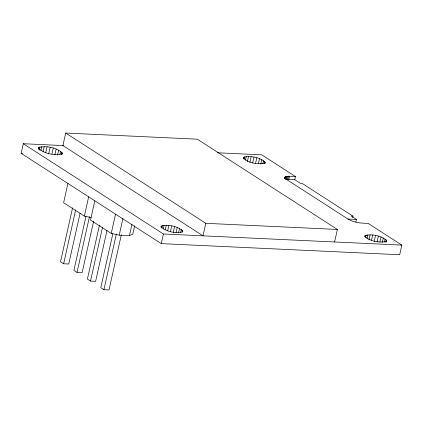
<?xml version="1.0" encoding="UTF-8"?>
<svg xmlns="http://www.w3.org/2000/svg" width="423" height="423" viewBox="0 0 423 423"><rect width="100%" height="100%" fill="white"/><g stroke="black" fill="none" stroke-linecap="round" stroke-linejoin="round"><path stroke-width="0.63" d="M294.762 179.78L295.481 176.571C292.182 177.105 287.725 175.037 284.79 177.285L285.139 178.39L286.191 179.241L347.939 219.024C353.908 222.762 361.274 223.233 368.121 223.381L401.85 245.113L399.698 254.741L161.248 243.622L21.15 153.348L23.302 143.72L63.482 145.591M38.356 149.393L38.784 147.468C46.477 145.565 56.682 147.453 62.377 153.063L62.091 154.347M39.196 150.139L39.91 146.929M40.894 150.498L41.755 146.644M43.04 151.767L44.188 146.633M45.753 152.671L47.043 146.892M48.698 153.829L50.131 147.405M51.944 153.919L53.24 148.145M54.858 154.829L56.153 149.049M57.528 155.199L58.675 150.065M59.918 154.332L60.632 151.122M65.718 133.044L62.921 145.565L203.019 235.838L205.816 223.318L65.718 133.044L197.287 139.183L337.385 229.456L334.582 241.972M61.324 154.712L61.895 152.143M67.923 183.487L63.619 202.749L84.357 216.111L91.104 217.581M72.571 207.836L60.515 261.763L63.63 263.772L68.738 264.01L80.079 213.287M63.63 263.772L75.685 209.84M84.357 216.111L88.661 196.848M85.959 216.46L73.903 270.392L77.018 272.396L82.125 272.634L93.61 221.271M77.018 272.396L89.502 216.539M94.805 200.809L90.501 220.066L111.233 233.427L119.207 235.167L129.427 235.643L132.801 234.136L134.667 225.792M99.453 225.152L87.397 279.085L90.511 281.089L95.619 281.327L106.956 230.609M90.511 281.089L102.562 227.162M111.233 233.427L115.542 214.17M112.841 233.782L100.785 287.709L103.894 289.718L109.007 289.956L121.348 234.739M103.894 289.718L116.383 233.861M119.207 235.167L122.94 218.474M129.427 235.643L132.013 224.084M161.015 227.336L161.3 226.051C168.349 224.306 177.708 226.041 182.926 231.18L182.62 231.873C175.571 233.618 166.218 231.883 160.994 226.744L161.3 226.051M161.76 228.124L162.337 225.559M163.162 229.15L164.024 225.295M161.248 243.622L163.4 233.988L23.302 143.72M165.25 229.779L166.255 225.285M167.725 230.657L168.872 225.522M170.411 231.772L171.701 225.993M173.256 232.449L174.551 226.67M176.074 232.639L177.221 227.5M178.527 232.925L179.532 228.431M180.61 232.608L181.33 229.398M182.054 232.264L182.487 230.334M243.267 158.525L243.553 157.24C250.601 155.495 259.96 157.224 265.179 162.369L264.893 163.648M244.013 159.312L244.589 156.748M245.414 160.338L246.276 156.484M247.36 161.607L248.507 156.473M249.834 162.49L251.125 156.711M252.663 162.961L253.953 157.182M255.513 163.638L256.803 157.858M258.326 163.823L259.473 158.688M260.78 164.113L261.784 159.619M262.863 163.796L263.582 160.587M264.312 163.447L264.74 161.523M284.505 178.569L284.79 177.285M284.732 178.279L285.017 176.994M284.975 178.67L285.409 176.745M285.382 179.114L285.959 176.544M285.937 179.606L286.657 176.396M286.773 179.516L287.492 176.306M287.735 179.479L288.454 176.269M288.803 179.505L289.517 176.296M352.682 217.443L352.967 216.158L302.117 183.397L300.415 183.318L294.709 179.638L286.191 179.241M355.88 221.99L356.452 219.426L351.264 216.079L352.967 216.158M364.816 236.843L365.102 235.558C372.15 233.813 381.509 235.542 386.728 240.687L386.442 241.972M365.562 237.631L366.133 235.066M366.963 238.657L367.825 234.802M368.904 239.926L370.056 234.791M371.526 240.164L372.674 235.029M374.212 241.279L375.502 235.5M377.057 241.956L378.347 236.177M379.87 242.146L381.023 237.007M382.329 242.432L383.333 237.938M384.412 242.115L385.131 238.905M385.713 242.411L386.289 239.841M38.784 147.468L38.451 148.224C44.145 153.835 54.356 155.722 62.044 153.819L62.377 153.063M243.553 157.24L243.246 157.932C248.47 163.072 257.824 164.806 264.872 163.061L265.179 162.369M365.102 235.558L364.795 236.251C370.014 241.39 379.373 243.125 386.421 241.38L386.728 240.687M217.57 152.777L261.752 154.839L295.481 176.571M21.15 153.348L22.467 153.412M347.939 219.024L356.452 219.426M205.816 223.318L337.385 229.456M163.4 233.988L401.85 245.113"/></g></svg>
